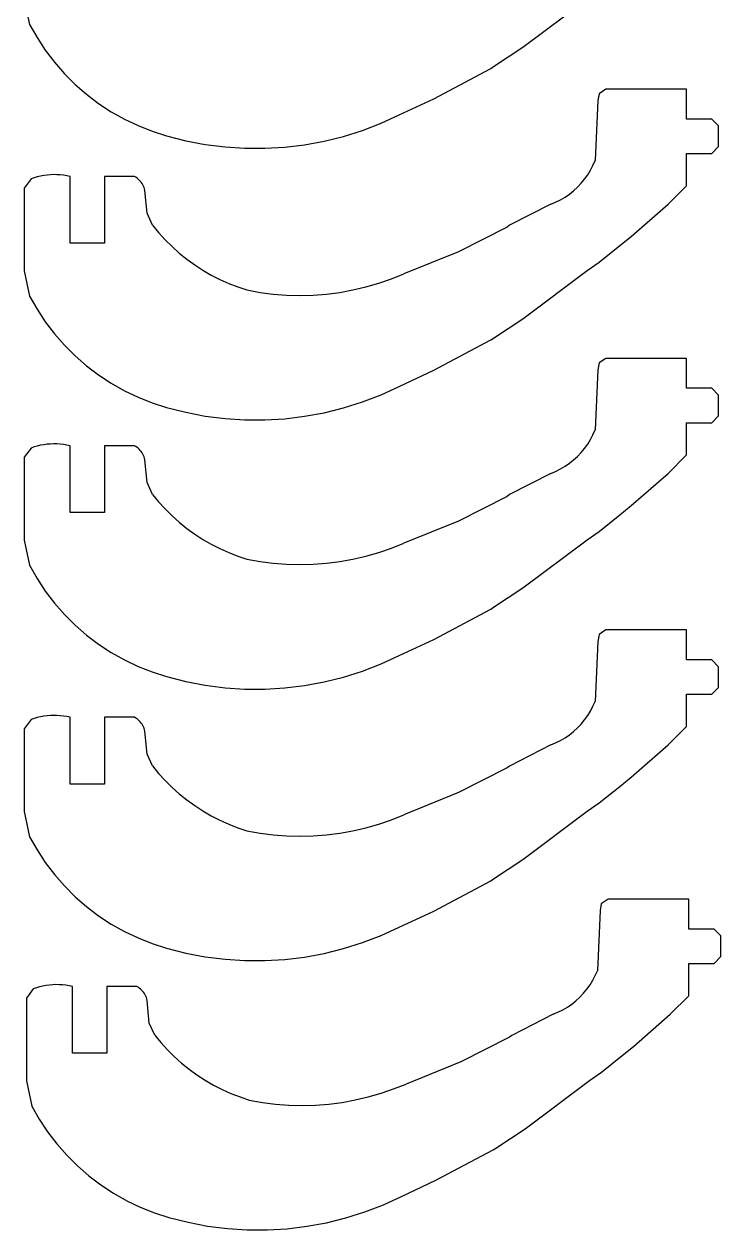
# Model space of a CAD drawing. Extents: x -3998 to 3998, y -3549 to 3549.
# Drawn here: x 1496 to 1799, y 1418 to 1942 of the extents above; entities that cross this region are included whole.
import ezdxf

# ---------------------------------------------------------------- set-up
doc = ezdxf.new("R2010")
doc.units = 0
doc.header["$MEASUREMENT"] = 0
doc.layers.get('0').update_dxf_attribs({"linetype": 'CONTINUOUS'})

msp = doc.modelspace()

# ---------------------------------------------------------------- linework, layer by layer
for p, q in [((1496.11, 1952.93), (1498.49, 1942.01)), ((1713.01, 1932.13), (1741.01, 1953.13)), ((1498.49, 1942.01), (1501.73, 1936.29)), ((1501.73, 1936.29), (1505.34, 1930.81)), ((1505.34, 1930.81), (1509.32, 1925.58)), ((1700.21, 1923.73), (1713.01, 1932.13)), ((1509.32, 1925.58), (1513.65, 1920.63)), ((1699.11, 1922.93), (1700.21, 1923.73)), ((1513.65, 1920.63), (1518.3, 1915.99)), ((1674.21, 1909.73), (1699.11, 1922.93)), ((1518.3, 1915.99), (1523.25, 1911.68)), ((1749.11, 1913.93), (1746.11, 1911.93)), ((1784.11, 1913.93), (1749.11, 1913.93)), ((1784.11, 1900.93), (1784.11, 1913.93)), ((1523.25, 1911.68), (1528.49, 1907.71)), ((1528.49, 1907.71), (1533.98, 1904.1)), ((1659.21, 1902.73), (1674.21, 1909.73)), ((1745.59, 1908.92), (1744.41, 1882.83)), ((1746.11, 1911.93), (1745.59, 1908.92)), ((1533.98, 1904.1), (1539.71, 1900.88)), ((1651.33, 1899.13), (1659.21, 1902.73)), ((1539.71, 1900.88), (1545.64, 1898.05)), ((1545.64, 1898.05), (1551.75, 1895.63)), ((1643.25, 1896.01), (1651.33, 1899.13)), ((1795.11, 1900.93), (1784.11, 1900.93)), ((1798.11, 1897.93), (1795.11, 1900.93)), ((1798.11, 1888.93), (1798.11, 1897.93)), ((1551.75, 1895.63), (1558.01, 1893.63)), ((1558.01, 1893.63), (1566.4, 1891.49)), ((1626.58, 1891.31), (1634.99, 1893.4)), ((1634.99, 1893.4), (1643.25, 1896.01)), ((1566.4, 1891.49), (1574.91, 1889.87)), ((1574.91, 1889.87), (1583.5, 1888.77)), ((1583.5, 1888.77), (1592.15, 1888.21)), ((1592.15, 1888.21), (1600.81, 1888.19)), ((1600.81, 1888.19), (1609.46, 1888.7)), ((1609.46, 1888.7), (1618.06, 1889.74)), ((1618.06, 1889.74), (1626.58, 1891.31)), ((1798.11, 1888.93), (1795.11, 1885.93)), ((1743.48, 1880.71), (1744.41, 1882.83)), ((1784.11, 1885.93), (1795.11, 1885.93)), ((1784.11, 1871.96), (1784.11, 1885.93)), ((1503.25, 1876.13), (1501.85, 1875.8)), ((1504.67, 1876.39), (1503.25, 1876.13)), ((1506.1, 1876.58), (1504.67, 1876.39)), ((1507.53, 1876.7), (1506.1, 1876.58)), ((1508.97, 1876.75), (1507.53, 1876.7)), ((1510.41, 1876.73), (1508.97, 1876.75)), ((1511.85, 1876.63), (1510.41, 1876.73)), ((1513.28, 1876.47), (1511.85, 1876.63)), ((1514.7, 1876.24), (1513.28, 1876.47)), ((1516.11, 1875.93), (1514.7, 1876.24)), ((1516.11, 1846.93), (1516.11, 1875.93)), ((1531.11, 1875.93), (1531.11, 1846.93)), ((1544.11, 1875.93), (1531.11, 1875.93)), ((1544.67, 1875.61), (1544.11, 1875.93)), ((1739.84, 1874.8), (1741.19, 1876.68)), ((1741.19, 1876.68), (1742.41, 1878.66)), ((1742.41, 1878.66), (1743.48, 1880.71)), ((1499.11, 1874.93), (1496.11, 1870.93)), ((1496.11, 1870.93), (1496.11, 1834.93)), ((1500.47, 1875.4), (1499.11, 1874.93)), ((1501.85, 1875.8), (1500.47, 1875.4)), ((1545.21, 1875.25), (1544.67, 1875.61)), ((1545.72, 1874.84), (1545.21, 1875.25)), ((1546.21, 1874.41), (1545.72, 1874.84)), ((1546.65, 1873.93), (1546.21, 1874.41)), ((1547.06, 1873.43), (1546.65, 1873.93)), ((1547.44, 1872.89), (1547.06, 1873.43)), ((1547.77, 1872.33), (1547.44, 1872.89)), ((1548.06, 1871.75), (1547.77, 1872.33)), ((1548.3, 1871.15), (1548.06, 1871.75)), ((1548.5, 1870.53), (1548.3, 1871.15)), ((1735.05, 1869.77), (1736.77, 1871.33)), ((1736.77, 1871.33), (1738.36, 1873.01)), ((1738.36, 1873.01), (1739.84, 1874.8)), ((1776.11, 1863.93), (1784.11, 1871.96)), ((1548.66, 1869.89), (1548.5, 1870.53)), ((1549.56, 1859.97), (1548.66, 1869.89)), ((1727.25, 1864.82), (1729.33, 1865.85)), ((1729.33, 1865.85), (1731.33, 1867.02)), ((1731.33, 1867.02), (1733.24, 1868.33)), ((1733.24, 1868.33), (1735.05, 1869.77)), ((1725.11, 1863.93), (1707.21, 1854.73)), ((1725.11, 1863.93), (1727.25, 1864.82)), ((1760.11, 1849.93), (1776.11, 1863.93)), ((1551.91, 1854.83), (1549.56, 1859.97)), ((1551.91, 1854.83), (1554.59, 1851.57)), ((1554.59, 1851.57), (1557.43, 1848.46)), ((1706.11, 1853.93), (1685.01, 1843.23)), ((1707.21, 1854.73), (1706.11, 1853.93)), ((1755.11, 1845.93), (1760.11, 1849.93)), ((1531.11, 1846.93), (1516.11, 1846.93)), ((1557.43, 1848.46), (1560.43, 1845.49)), ((1560.43, 1845.49), (1563.57, 1842.68)), ((1746.21, 1838.73), (1755.11, 1845.93)), ((1563.57, 1842.68), (1566.86, 1840.03)), ((1566.86, 1840.03), (1570.28, 1837.55)), ((1685.01, 1843.23), (1661.2, 1833.58)), ((1496.11, 1834.93), (1498.49, 1824.01)), ((1570.28, 1837.55), (1573.81, 1835.26)), ((1573.81, 1835.26), (1577.47, 1833.14)), ((1713.01, 1814.13), (1741.01, 1835.13)), ((1741.01, 1835.13), (1746.21, 1838.73)), ((1577.47, 1833.14), (1581.22, 1831.22)), ((1581.22, 1831.22), (1585.07, 1829.49)), ((1585.07, 1829.49), (1589, 1827.96)), ((1644.75, 1827.95), (1650.32, 1829.55)), ((1650.32, 1829.55), (1655.81, 1831.43)), ((1655.81, 1831.43), (1661.2, 1833.58)), ((1498.49, 1824.01), (1501.73, 1818.29)), ((1589, 1827.96), (1593.01, 1826.63)), ((1593.01, 1826.63), (1598.72, 1825.61)), ((1598.72, 1825.61), (1604.47, 1824.88)), ((1604.47, 1824.88), (1610.25, 1824.44)), ((1610.25, 1824.44), (1616.05, 1824.29)), ((1616.05, 1824.29), (1621.85, 1824.44)), ((1621.85, 1824.44), (1627.63, 1824.88)), ((1627.63, 1824.88), (1633.39, 1825.61)), ((1633.39, 1825.61), (1639.1, 1826.64)), ((1639.1, 1826.64), (1644.75, 1827.95)), ((1501.73, 1818.29), (1505.34, 1812.81)), ((1700.21, 1805.73), (1713.01, 1814.13)), ((1505.34, 1812.81), (1509.32, 1807.58)), ((1509.32, 1807.58), (1513.65, 1802.63)), ((1513.65, 1802.63), (1518.3, 1797.99)), ((1674.21, 1791.73), (1699.11, 1804.93)), ((1699.11, 1804.93), (1700.21, 1805.73)), ((1518.3, 1797.99), (1523.25, 1793.68)), ((1523.25, 1793.68), (1528.49, 1789.71)), ((1746.11, 1794.93), (1745.59, 1791.92)), ((1749.11, 1796.93), (1746.11, 1794.93)), ((1784.11, 1796.93), (1749.11, 1796.93)), ((1784.11, 1783.93), (1784.11, 1796.93)), ((1528.49, 1789.71), (1533.98, 1786.1)), ((1659.21, 1784.73), (1674.21, 1791.73)), ((1745.59, 1791.92), (1744.41, 1765.83)), ((1533.98, 1786.1), (1539.71, 1782.88)), ((1539.71, 1782.88), (1545.64, 1780.05)), ((1651.33, 1781.13), (1659.21, 1784.73)), ((1795.11, 1783.93), (1784.11, 1783.93)), ((1798.11, 1780.93), (1795.11, 1783.93)), ((1545.64, 1780.05), (1551.75, 1777.63)), ((1551.75, 1777.63), (1558.01, 1775.63)), ((1634.99, 1775.4), (1643.25, 1778.01)), ((1643.25, 1778.01), (1651.33, 1781.13)), ((1798.11, 1771.93), (1798.11, 1780.93)), ((1558.01, 1775.63), (1566.4, 1773.49)), ((1566.4, 1773.49), (1574.91, 1771.87)), ((1574.91, 1771.87), (1583.5, 1770.77)), ((1609.46, 1770.7), (1618.06, 1771.74)), ((1618.06, 1771.74), (1626.58, 1773.31)), ((1626.58, 1773.31), (1634.99, 1775.4)), ((1798.11, 1771.93), (1795.11, 1768.93)), ((1583.5, 1770.77), (1592.15, 1770.21)), ((1592.15, 1770.21), (1600.81, 1770.19)), ((1600.81, 1770.19), (1609.46, 1770.7)), ((1743.48, 1763.71), (1744.41, 1765.83)), ((1784.11, 1768.93), (1795.11, 1768.93)), ((1784.11, 1754.96), (1784.11, 1768.93)), ((1741.19, 1759.68), (1742.41, 1761.66)), ((1742.41, 1761.66), (1743.48, 1763.71)), ((1499.11, 1757.93), (1496.11, 1753.93)), ((1500.47, 1758.4), (1499.11, 1757.93)), ((1501.85, 1758.8), (1500.47, 1758.4)), ((1503.25, 1759.13), (1501.85, 1758.8)), ((1504.67, 1759.39), (1503.25, 1759.13)), ((1506.1, 1759.58), (1504.67, 1759.39)), ((1507.53, 1759.7), (1506.1, 1759.58)), ((1508.97, 1759.75), (1507.53, 1759.7)), ((1510.41, 1759.73), (1508.97, 1759.75)), ((1511.85, 1759.63), (1510.41, 1759.73)), ((1513.28, 1759.47), (1511.85, 1759.63)), ((1514.7, 1759.24), (1513.28, 1759.47)), ((1516.11, 1758.93), (1514.7, 1759.24)), ((1516.11, 1729.93), (1516.11, 1758.93)), ((1531.11, 1758.93), (1531.11, 1729.93)), ((1544.11, 1758.93), (1531.11, 1758.93)), ((1544.67, 1758.61), (1544.11, 1758.93)), ((1545.21, 1758.25), (1544.67, 1758.61)), ((1545.72, 1757.84), (1545.21, 1758.25)), ((1546.21, 1757.41), (1545.72, 1757.84)), ((1546.65, 1756.93), (1546.21, 1757.41)), ((1547.06, 1756.43), (1546.65, 1756.93)), ((1547.44, 1755.89), (1547.06, 1756.43)), ((1547.77, 1755.33), (1547.44, 1755.89)), ((1736.77, 1754.33), (1738.36, 1756.01)), ((1738.36, 1756.01), (1739.84, 1757.8)), ((1739.84, 1757.8), (1741.19, 1759.68)), ((1496.11, 1753.93), (1496.11, 1717.93)), ((1548.06, 1754.75), (1547.77, 1755.33)), ((1548.3, 1754.15), (1548.06, 1754.75)), ((1548.5, 1753.53), (1548.3, 1754.15)), ((1548.66, 1752.89), (1548.5, 1753.53)), ((1549.56, 1742.97), (1548.66, 1752.89)), ((1731.33, 1750.02), (1733.24, 1751.33)), ((1733.24, 1751.33), (1735.05, 1752.77)), ((1735.05, 1752.77), (1736.77, 1754.33)), ((1776.11, 1746.93), (1784.11, 1754.96)), ((1725.11, 1746.93), (1707.21, 1737.73)), ((1725.11, 1746.93), (1727.25, 1747.82)), ((1727.25, 1747.82), (1729.33, 1748.85)), ((1729.33, 1748.85), (1731.33, 1750.02)), ((1760.11, 1732.93), (1776.11, 1746.93)), ((1551.91, 1737.83), (1549.56, 1742.97)), ((1551.91, 1737.83), (1554.59, 1734.57)), ((1554.59, 1734.57), (1557.43, 1731.46)), ((1706.11, 1736.93), (1685.01, 1726.23)), ((1707.21, 1737.73), (1706.11, 1736.93)), ((1531.11, 1729.93), (1516.11, 1729.93)), ((1557.43, 1731.46), (1560.43, 1728.49)), ((1755.11, 1728.93), (1760.11, 1732.93)), ((1560.43, 1728.49), (1563.57, 1725.68)), ((1563.57, 1725.68), (1566.86, 1723.03)), ((1685.01, 1726.23), (1661.2, 1716.58)), ((1746.21, 1721.73), (1755.11, 1728.93)), ((1566.86, 1723.03), (1570.28, 1720.55)), ((1570.28, 1720.55), (1573.81, 1718.26)), ((1741.01, 1718.13), (1746.21, 1721.73)), ((1496.11, 1717.93), (1498.49, 1707.01)), ((1573.81, 1718.26), (1577.47, 1716.14)), ((1577.47, 1716.14), (1581.22, 1714.22)), ((1581.22, 1714.22), (1585.07, 1712.49)), ((1650.32, 1712.55), (1655.81, 1714.43)), ((1655.81, 1714.43), (1661.2, 1716.58)), ((1713.01, 1697.13), (1741.01, 1718.13)), ((1585.07, 1712.49), (1589, 1710.96)), ((1589, 1710.96), (1593.01, 1709.63)), ((1593.01, 1709.63), (1598.72, 1708.61)), ((1598.72, 1708.61), (1604.47, 1707.88)), ((1627.63, 1707.88), (1633.39, 1708.61)), ((1633.39, 1708.61), (1639.1, 1709.64)), ((1639.1, 1709.64), (1644.75, 1710.95)), ((1644.75, 1710.95), (1650.32, 1712.55)), ((1498.49, 1707.01), (1501.73, 1701.29)), ((1604.47, 1707.88), (1610.25, 1707.44)), ((1610.25, 1707.44), (1616.05, 1707.29)), ((1616.05, 1707.29), (1621.85, 1707.44)), ((1621.85, 1707.44), (1627.63, 1707.88)), ((1501.73, 1701.29), (1505.34, 1695.81)), ((1505.34, 1695.81), (1509.32, 1690.58)), ((1700.21, 1688.73), (1713.01, 1697.13)), ((1509.32, 1690.58), (1513.65, 1685.63)), ((1674.21, 1674.73), (1699.11, 1687.93)), ((1699.11, 1687.93), (1700.21, 1688.73)), ((1513.65, 1685.63), (1518.3, 1680.99)), ((1518.3, 1680.99), (1523.25, 1676.68)), ((1746.11, 1676.93), (1745.59, 1673.92)), ((1749.11, 1678.93), (1746.11, 1676.93)), ((1784.11, 1678.93), (1749.11, 1678.93)), ((1784.11, 1665.93), (1784.11, 1678.93)), ((1523.25, 1676.68), (1528.49, 1672.71)), ((1528.49, 1672.71), (1533.98, 1669.1)), ((1659.21, 1667.73), (1674.21, 1674.73)), ((1745.59, 1673.92), (1744.41, 1647.83)), ((1533.98, 1669.1), (1539.71, 1665.88)), ((1651.33, 1664.13), (1659.21, 1667.73)), ((1539.71, 1665.88), (1545.64, 1663.05)), ((1545.64, 1663.05), (1551.75, 1660.63)), ((1643.25, 1661.01), (1651.33, 1664.13)), ((1795.11, 1665.93), (1784.11, 1665.93)), ((1798.11, 1662.93), (1795.11, 1665.93)), ((1798.11, 1653.93), (1798.11, 1662.93)), ((1551.75, 1660.63), (1558.01, 1658.63)), ((1558.01, 1658.63), (1566.4, 1656.49)), ((1566.4, 1656.49), (1574.91, 1654.87)), ((1618.06, 1654.74), (1626.58, 1656.31)), ((1626.58, 1656.31), (1634.99, 1658.4)), ((1634.99, 1658.4), (1643.25, 1661.01)), ((1574.91, 1654.87), (1583.5, 1653.77)), ((1583.5, 1653.77), (1592.15, 1653.21)), ((1592.15, 1653.21), (1600.81, 1653.19)), ((1600.81, 1653.19), (1609.46, 1653.7)), ((1609.46, 1653.7), (1618.06, 1654.74)), ((1784.11, 1650.93), (1795.11, 1650.93)), ((1784.11, 1636.96), (1784.11, 1650.93)), ((1798.11, 1653.93), (1795.11, 1650.93)), ((1742.41, 1643.66), (1743.48, 1645.71)), ((1743.48, 1645.71), (1744.41, 1647.83)), ((1500.47, 1640.4), (1499.11, 1639.93)), ((1501.85, 1640.8), (1500.47, 1640.4)), ((1503.25, 1641.13), (1501.85, 1640.8)), ((1504.67, 1641.39), (1503.25, 1641.13)), ((1506.1, 1641.58), (1504.67, 1641.39)), ((1507.53, 1641.7), (1506.1, 1641.58)), ((1508.97, 1641.75), (1507.53, 1641.7)), ((1510.41, 1641.73), (1508.97, 1641.75)), ((1511.85, 1641.63), (1510.41, 1641.73)), ((1513.28, 1641.47), (1511.85, 1641.63)), ((1514.7, 1641.24), (1513.28, 1641.47)), ((1516.11, 1640.93), (1514.7, 1641.24)), ((1516.11, 1611.93), (1516.11, 1640.93)), ((1531.11, 1640.93), (1531.11, 1611.93)), ((1544.11, 1640.93), (1531.11, 1640.93)), ((1544.67, 1640.61), (1544.11, 1640.93)), ((1545.21, 1640.25), (1544.67, 1640.61)), ((1545.72, 1639.84), (1545.21, 1640.25)), ((1739.84, 1639.8), (1741.19, 1641.68)), ((1741.19, 1641.68), (1742.41, 1643.66)), ((1499.11, 1639.93), (1496.11, 1635.93)), ((1496.11, 1635.93), (1496.11, 1599.93)), ((1546.21, 1639.41), (1545.72, 1639.84)), ((1546.65, 1638.93), (1546.21, 1639.41)), ((1547.06, 1638.43), (1546.65, 1638.93)), ((1547.44, 1637.89), (1547.06, 1638.43)), ((1547.77, 1637.33), (1547.44, 1637.89)), ((1548.06, 1636.75), (1547.77, 1637.33)), ((1548.3, 1636.15), (1548.06, 1636.75)), ((1548.5, 1635.53), (1548.3, 1636.15)), ((1548.66, 1634.89), (1548.5, 1635.53)), ((1549.56, 1624.97), (1548.66, 1634.89)), ((1735.05, 1634.77), (1736.77, 1636.33)), ((1736.77, 1636.33), (1738.36, 1638.01)), ((1738.36, 1638.01), (1739.84, 1639.8)), ((1776.11, 1628.93), (1784.11, 1636.96)), ((1725.11, 1628.93), (1727.25, 1629.82)), ((1727.25, 1629.82), (1729.33, 1630.85)), ((1729.33, 1630.85), (1731.33, 1632.02)), ((1731.33, 1632.02), (1733.24, 1633.33)), ((1733.24, 1633.33), (1735.05, 1634.77)), ((1551.91, 1619.83), (1549.56, 1624.97)), ((1725.11, 1628.93), (1707.21, 1619.73)), ((1760.11, 1614.93), (1776.11, 1628.93)), ((1551.91, 1619.83), (1554.59, 1616.57)), ((1707.21, 1619.73), (1706.11, 1618.93)), ((1554.59, 1616.57), (1557.43, 1613.46)), ((1706.11, 1618.93), (1685.01, 1608.23)), ((1755.11, 1610.93), (1760.11, 1614.93)), ((1531.11, 1611.93), (1516.11, 1611.93)), ((1557.43, 1613.46), (1560.43, 1610.49)), ((1560.43, 1610.49), (1563.57, 1607.68)), ((1746.21, 1603.73), (1755.11, 1610.93)), ((1563.57, 1607.68), (1566.86, 1605.03)), ((1566.86, 1605.03), (1570.28, 1602.55)), ((1685.01, 1608.23), (1661.2, 1598.58)), ((1741.01, 1600.13), (1746.21, 1603.73)), ((1496.11, 1599.93), (1498.49, 1589.01)), ((1570.28, 1602.55), (1573.81, 1600.26)), ((1573.81, 1600.26), (1577.47, 1598.14)), ((1655.81, 1596.43), (1661.2, 1598.58)), ((1713.01, 1579.13), (1741.01, 1600.13)), ((1577.47, 1598.14), (1581.22, 1596.22)), ((1581.22, 1596.22), (1585.07, 1594.49)), ((1585.07, 1594.49), (1589, 1592.96)), ((1589, 1592.96), (1593.01, 1591.63)), ((1639.1, 1591.64), (1644.75, 1592.95)), ((1644.75, 1592.95), (1650.32, 1594.55)), ((1650.32, 1594.55), (1655.81, 1596.43)), ((1498.49, 1589.01), (1501.73, 1583.29)), ((1593.01, 1591.63), (1598.72, 1590.61)), ((1598.72, 1590.61), (1604.47, 1589.88)), ((1604.47, 1589.88), (1610.25, 1589.44)), ((1610.25, 1589.44), (1616.05, 1589.29)), ((1616.05, 1589.29), (1621.85, 1589.44)), ((1621.85, 1589.44), (1627.63, 1589.88)), ((1627.63, 1589.88), (1633.39, 1590.61)), ((1633.39, 1590.61), (1639.1, 1591.64)), ((1501.73, 1583.29), (1505.34, 1577.81)), ((1505.34, 1577.81), (1509.32, 1572.58)), ((1700.21, 1570.73), (1713.01, 1579.13)), ((1509.32, 1572.58), (1513.65, 1567.63)), ((1513.65, 1567.63), (1518.3, 1562.99)), ((1674.21, 1556.73), (1699.11, 1569.93)), ((1699.11, 1569.93), (1700.21, 1570.73)), ((1518.3, 1562.99), (1523.25, 1558.68)), ((1750.11, 1561.93), (1747.11, 1559.93)), ((1785.11, 1561.93), (1750.11, 1561.93)), ((1785.11, 1548.93), (1785.11, 1561.93)), ((1523.25, 1558.68), (1528.49, 1554.71)), ((1659.21, 1549.73), (1674.21, 1556.73)), ((1746.59, 1556.92), (1745.41, 1530.83)), ((1747.11, 1559.93), (1746.59, 1556.92)), ((1528.49, 1554.71), (1533.98, 1551.1)), ((1533.98, 1551.1), (1539.71, 1547.88)), ((1539.71, 1547.88), (1545.64, 1545.05)), ((1643.25, 1543.01), (1651.33, 1546.13)), ((1651.33, 1546.13), (1659.21, 1549.73)), ((1796.11, 1548.93), (1785.11, 1548.93)), ((1799.11, 1545.93), (1796.11, 1548.93)), ((1799.11, 1536.93), (1799.11, 1545.93)), ((1545.64, 1545.05), (1551.75, 1542.63)), ((1551.75, 1542.63), (1558.01, 1540.63)), ((1558.01, 1540.63), (1566.4, 1538.49)), ((1634.99, 1540.4), (1643.25, 1543.01)), ((1566.4, 1538.49), (1574.91, 1536.87)), ((1574.91, 1536.87), (1583.5, 1535.77)), ((1583.5, 1535.77), (1592.15, 1535.21)), ((1600.81, 1535.19), (1609.46, 1535.7)), ((1609.46, 1535.7), (1618.06, 1536.74)), ((1618.06, 1536.74), (1626.58, 1538.31)), ((1626.58, 1538.31), (1634.99, 1540.4)), ((1799.11, 1536.93), (1796.11, 1533.93)), ((1592.15, 1535.21), (1600.81, 1535.19)), ((1744.48, 1528.71), (1745.41, 1530.83)), ((1785.11, 1533.93), (1796.11, 1533.93)), ((1785.11, 1519.96), (1785.11, 1533.93)), ((1742.19, 1524.68), (1743.41, 1526.66)), ((1743.41, 1526.66), (1744.48, 1528.71)), ((1500.11, 1522.93), (1497.11, 1518.93)), ((1501.47, 1523.4), (1500.11, 1522.93)), ((1502.85, 1523.8), (1501.47, 1523.4)), ((1504.25, 1524.13), (1502.85, 1523.8)), ((1505.67, 1524.39), (1504.25, 1524.13)), ((1507.1, 1524.58), (1505.67, 1524.39)), ((1508.53, 1524.7), (1507.1, 1524.58)), ((1509.97, 1524.75), (1508.53, 1524.7)), ((1511.41, 1524.73), (1509.97, 1524.75)), ((1512.85, 1524.63), (1511.41, 1524.73)), ((1514.28, 1524.47), (1512.85, 1524.63)), ((1515.7, 1524.24), (1514.28, 1524.47)), ((1517.11, 1523.93), (1515.7, 1524.24)), ((1517.11, 1494.93), (1517.11, 1523.93)), ((1532.11, 1523.93), (1532.11, 1494.93)), ((1545.11, 1523.93), (1532.11, 1523.93)), ((1545.67, 1523.61), (1545.11, 1523.93)), ((1546.21, 1523.25), (1545.67, 1523.61)), ((1546.72, 1522.84), (1546.21, 1523.25)), ((1547.21, 1522.41), (1546.72, 1522.84)), ((1547.65, 1521.93), (1547.21, 1522.41)), ((1548.06, 1521.43), (1547.65, 1521.93)), ((1548.44, 1520.89), (1548.06, 1521.43)), ((1548.77, 1520.33), (1548.44, 1520.89)), ((1549.06, 1519.75), (1548.77, 1520.33)), ((1549.3, 1519.15), (1549.06, 1519.75)), ((1737.77, 1519.33), (1739.36, 1521.01)), ((1739.36, 1521.01), (1740.84, 1522.8)), ((1740.84, 1522.8), (1742.19, 1524.68)), ((1777.11, 1511.93), (1785.11, 1519.96)), ((1497.11, 1518.93), (1497.11, 1482.93)), ((1549.5, 1518.53), (1549.3, 1519.15)), ((1549.66, 1517.89), (1549.5, 1518.53)), ((1550.56, 1507.97), (1549.66, 1517.89)), ((1730.33, 1513.85), (1732.33, 1515.02)), ((1732.33, 1515.02), (1734.24, 1516.33)), ((1734.24, 1516.33), (1736.05, 1517.77)), ((1736.05, 1517.77), (1737.77, 1519.33)), ((1726.11, 1511.93), (1708.21, 1502.73)), ((1726.11, 1511.93), (1728.25, 1512.82)), ((1728.25, 1512.82), (1730.33, 1513.85)), ((1761.11, 1497.93), (1777.11, 1511.93)), ((1552.91, 1502.83), (1550.56, 1507.97)), ((1552.91, 1502.83), (1555.59, 1499.57)), ((1555.59, 1499.57), (1558.43, 1496.46)), ((1707.11, 1501.93), (1686.01, 1491.23)), ((1708.21, 1502.73), (1707.11, 1501.93)), ((1532.11, 1494.93), (1517.11, 1494.93)), ((1558.43, 1496.46), (1561.43, 1493.49)), ((1561.43, 1493.49), (1564.57, 1490.68)), ((1747.21, 1486.73), (1756.11, 1493.93)), ((1756.11, 1493.93), (1761.11, 1497.93)), ((1564.57, 1490.68), (1567.86, 1488.03)), ((1686.01, 1491.23), (1662.2, 1481.58)), ((1497.11, 1482.93), (1499.49, 1472.01)), ((1567.86, 1488.03), (1571.28, 1485.55)), ((1571.28, 1485.55), (1574.81, 1483.26)), ((1574.81, 1483.26), (1578.47, 1481.14)), ((1714.01, 1462.13), (1742.01, 1483.13)), ((1742.01, 1483.13), (1747.21, 1486.73)), ((1578.47, 1481.14), (1582.22, 1479.22)), ((1582.22, 1479.22), (1586.07, 1477.49)), ((1651.32, 1477.55), (1656.81, 1479.43)), ((1656.81, 1479.43), (1662.2, 1481.58)), ((1586.07, 1477.49), (1590, 1475.96)), ((1590, 1475.96), (1594.01, 1474.63)), ((1594.01, 1474.63), (1599.72, 1473.61)), ((1599.72, 1473.61), (1605.47, 1472.88)), ((1605.47, 1472.88), (1611.25, 1472.44)), ((1611.25, 1472.44), (1617.05, 1472.29)), ((1617.05, 1472.29), (1622.85, 1472.44)), ((1622.85, 1472.44), (1628.63, 1472.88)), ((1628.63, 1472.88), (1634.39, 1473.61)), ((1634.39, 1473.61), (1640.1, 1474.64)), ((1640.1, 1474.64), (1645.75, 1475.95)), ((1645.75, 1475.95), (1651.32, 1477.55)), ((1499.49, 1472.01), (1502.73, 1466.29)), ((1502.73, 1466.29), (1506.34, 1460.81)), ((1701.21, 1453.73), (1714.01, 1462.13)), ((1506.34, 1460.81), (1510.32, 1455.58)), ((1510.32, 1455.58), (1514.65, 1450.63)), ((1675.21, 1439.73), (1700.11, 1452.93)), ((1700.11, 1452.93), (1701.21, 1453.73)), ((1514.65, 1450.63), (1519.3, 1445.99)), ((1519.3, 1445.99), (1524.25, 1441.68)), ((1524.25, 1441.68), (1529.49, 1437.71)), ((1529.49, 1437.71), (1534.98, 1434.1)), ((1660.21, 1432.73), (1675.21, 1439.73)), ((1534.98, 1434.1), (1540.71, 1430.88)), ((1540.71, 1430.88), (1546.64, 1428.05)), ((1652.33, 1429.13), (1660.21, 1432.73)), ((1546.64, 1428.05), (1552.75, 1425.63)), ((1552.75, 1425.63), (1559.01, 1423.63)), ((1635.99, 1423.4), (1644.25, 1426.01)), ((1644.25, 1426.01), (1652.33, 1429.13)), ((1559.01, 1423.63), (1567.4, 1421.49)), ((1567.4, 1421.49), (1575.91, 1419.87)), ((1619.06, 1419.74), (1627.58, 1421.31)), ((1627.58, 1421.31), (1635.99, 1423.4)), ((1575.91, 1419.87), (1584.5, 1418.77)), ((1584.5, 1418.77), (1593.15, 1418.21)), ((1593.15, 1418.21), (1601.81, 1418.19)), ((1601.81, 1418.19), (1610.46, 1418.7)), ((1610.46, 1418.7), (1619.06, 1419.74))]:
    msp.add_line(p, q)

doc.saveas('drawing.dxf')
